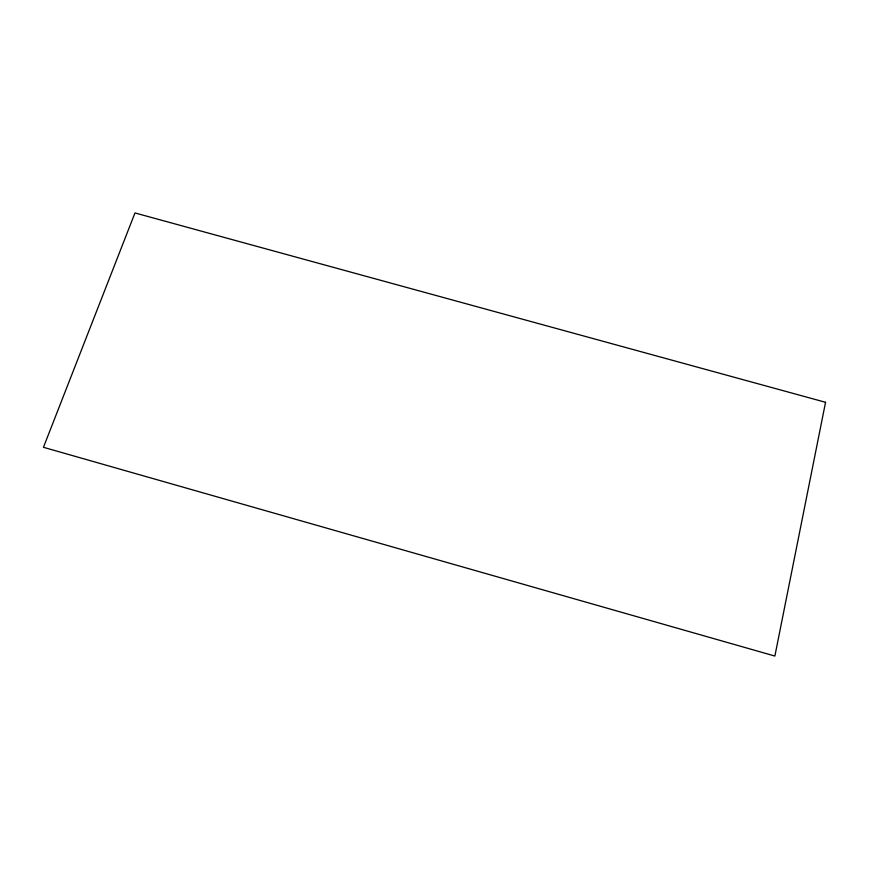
<?xml version="1.0" encoding="UTF-8"?>
<svg xmlns="http://www.w3.org/2000/svg" width="869" height="869" viewBox="0 0 869 869"><rect width="100%" height="100%" fill="white"/><g stroke="black" fill="none" stroke-linecap="round" stroke-linejoin="round"><path stroke-width="1.3" d="M825.55 402.293L774.876 656.052L43.45 447.307L134.977 212.948L825.55 402.293"/></g></svg>
